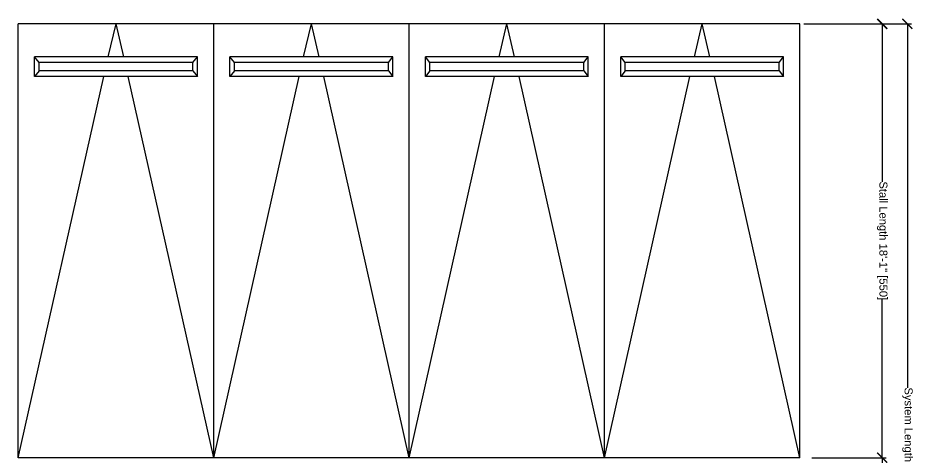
# Model space of a CAD drawing. Extents: x -210816 to 22943, y 10566 to 41486.
# Drawn here: x 13373.3 to 13830.2, y 12159.7 to 12379 of the extents above; entities that cross this region are included whole.
import ezdxf

# ---------------------------------------------------------------- set-up
doc = ezdxf.new("R2010")
doc.units = 0
doc.header["$MEASUREMENT"] = 0
doc.layers.get('0').update_dxf_attribs({"linetype": 'CONTINUOUS'})
doc.layers.get('DEFPOINTS').update_dxf_attribs({"linetype": 'CONTINUOUS'})
doc.layers.add('DIM', color=6, linetype='CONTINUOUS')
doc.styles.get("Standard").update_dxf_attribs({"font": 'arial.ttf'})
doc.dimstyles.get("Standard").update_dxf_attribs({"dimtxt": 5, "dimasz": 5, "dimexe": 2, "dimexo": 2, "dimgap": 0.09, "dimtad": 0, "dimtih": 1, "dimtoh": 1, "dimdec": 1, "dimzin": 0, "dimdsep": 46, "dimlunit": 4, "dimtxsty": 'Standard', "dimblk": 'ARCHTICK', "dimcen": -0.09, "dimadec": 0, "dimazin": 0, "dimtfac": 1, "dimtdec": 4, "dimtofl": 0, "dimtmove": 0, "dimatfit": 3, "dimldrblk": 'ARCHTICK', "dimfxl": 1, "dimtolj": 1, "dimtzin": 0, "dimarcsym": 0})

# ---------------------------------------------------------------- blocks, each defined once
blk = doc.blocks.new('A$C24089')
for p, q in [((0, 0), (0, 216.53)), ((97.63, 216.53), (0, 216.53)), ((44.94, 200.03), (48.82, 216.53)), ((52.69, 200.03), (48.82, 216.53)), ((97.63, 0), (97.63, 216.53)), ((89.49, 200.03), (8.14, 200.03)), ((8.14, 190.33), (8.14, 200.03)), ((10.36, 197.32), (8.14, 200.03)), ((10.36, 193.03), (10.36, 197.32)), ((87.27, 197.32), (10.36, 197.32)), ((87.27, 197.32), (89.49, 200.03)), ((87.27, 193.03), (87.27, 197.32)), ((89.49, 190.33), (89.49, 200.03)), ((10.36, 193.03), (8.14, 190.33)), ((87.27, 193.03), (10.36, 193.03)), ((87.27, 193.03), (89.49, 190.33)), ((0, 0), (42.67, 190.33)), ((89.49, 190.33), (8.14, 190.33)), ((97.63, 0), (54.96, 190.33)), ((97.63, 0), (0, 0))]:
    blk.add_line(p, q)
blk = doc.blocks.new('A$C19525')
for p in [(0, 0), (97.63, 0), (195.27, 0), (292.9, 0)]:
    blk.add_blockref('A$C24089', p)
blk = doc.blocks.new('_ARCHTICK')
at = {"color": 0, "linetype": 'ByBlock', "const_width": 0.15}
blk.add_lwpolyline([(-0.5, -0.5), (0.5, 0.5)], dxfattribs=at)
blk = doc.blocks.new('*D15556')
at = {"layer": 'DEFPOINTS', "color": 0}
for p in [(13767.76, 12159.72), (13767.76, 11943.18), (13804.95, 11943.18)]:
    blk.add_point(p, dxfattribs=at)
at = {"layer": 'DIM', "color": 0, "lineweight": -2}
for p, q in [((13769.76, 12159.72), (13806.95, 12159.72)), ((13804.95, 12159.72), (13804.95, 12080.84)), ((13804.95, 11943.18), (13804.95, 12022.05)), ((13769.76, 11943.18), (13806.95, 11943.18))]:
    blk.add_line(p, q, dxfattribs=at)
at = {"layer": 'DIM', "color": 0, "lineweight": -2, "xscale": 5, "yscale": 5, "zscale": 5}
for p, rotation in [((13804.95, 12159.72), 90), ((13804.95, 11943.18), 270)]:
    blk.add_blockref('_ARCHTICK', p, dxfattribs=dict(at, rotation=rotation))
at = {"layer": 'DIM', "color": 0, "insert": (13804.95, 12051.45), "char_height": 4, "attachment_point": 5, "rotation": 270}
blk.add_mtext('\\A1;Stall Length 18\'-1" [550]', dxfattribs=at)
blk = doc.blocks.new('*D15560')
at = {"layer": 'DEFPOINTS', "color": 0}
for p in [(13763.82, 12376.25), (13767.76, 11943.18), (13817.54, 11943.18)]:
    blk.add_point(p, dxfattribs=at)
at = {"layer": 'DIM', "color": 0, "lineweight": -2}
for p, q in [((13765.82, 12376.25), (13819.54, 12376.25)), ((13817.54, 12376.25), (13817.54, 12194.54)), ((13817.54, 11943.18), (13817.54, 12124.89)), ((13769.76, 11943.18), (13819.54, 11943.18))]:
    blk.add_line(p, q, dxfattribs=at)
at = {"layer": 'DIM', "color": 0, "lineweight": -2, "xscale": 5, "yscale": 5, "zscale": 5}
for p, rotation in [((13817.54, 12376.25), 90), ((13817.54, 11943.18), 270)]:
    blk.add_blockref('_ARCHTICK', p, dxfattribs=dict(at, rotation=rotation))
at = {"layer": 'DIM', "color": 0, "insert": (13817.54, 12159.72), "char_height": 4, "attachment_point": 5, "rotation": 270}
blk.add_mtext('\\A1;System Length 36\'-1" [1100]', dxfattribs=at)
blk = doc.blocks.new('*D16024')
at = {"layer": 'DEFPOINTS', "color": 0}
for p in [(13767.76, 12376.25), (13767.76, 12159.72), (13804.95, 12159.72)]:
    blk.add_point(p, dxfattribs=at)
at = {"layer": 'DIM', "color": 0, "lineweight": -2}
for p, q in [((13769.76, 12376.25), (13806.95, 12376.25)), ((13804.95, 12376.25), (13804.95, 12297.38)), ((13804.95, 12159.72), (13804.95, 12238.59)), ((13769.76, 12159.72), (13806.95, 12159.72))]:
    blk.add_line(p, q, dxfattribs=at)
at = {"layer": 'DIM', "color": 0, "lineweight": -2, "xscale": 5, "yscale": 5, "zscale": 5}
for p, rotation in [((13804.95, 12376.25), 90), ((13804.95, 12159.72), 270)]:
    blk.add_blockref('_ARCHTICK', p, dxfattribs=dict(at, rotation=rotation))
at = {"layer": 'DIM', "color": 0, "insert": (13804.95, 12267.98), "char_height": 4, "attachment_point": 5, "rotation": 270}
blk.add_mtext('\\A1;Stall Length 18\'-1" [550]', dxfattribs=at)

msp = doc.modelspace()

# ---------------------------------------------------------------- block references
msp.add_blockref('A$C19525', (13373.29, 12159.72))

# ---------------------------------------------------------------- dimensions: what is measured, and where the dimension line sits
at = {"layer": 'DIM'}
for base, p1, p2, text, picture, middle in [((13817.54, 11943.18), (13763.82, 12376.25), (13767.76, 11943.18), 'System Length <>', '*D15560', (13817.54, 12159.72)), ((13804.95, 12159.72), (13767.76, 12376.25), (13767.76, 12159.72), 'Stall Length <>', '*D16024', (13804.95, 12267.98)), ((13804.95, 11943.18), (13767.76, 12159.72), (13767.76, 11943.18), 'Stall Length <>', '*D15556', (13804.95, 12051.45))]:
    dim = msp.add_linear_dim(base=base, p1=p1, p2=p2, angle=90, text=text, dimstyle='Standard', override={"dimtxt": 4, "dimdec": 0}, dxfattribs=at)
    dim.commit()
    dim.dimension.update_dxf_attribs({"geometry": picture, "text_midpoint": middle, "text_rotation": 270})

doc.saveas('drawing.dxf')
